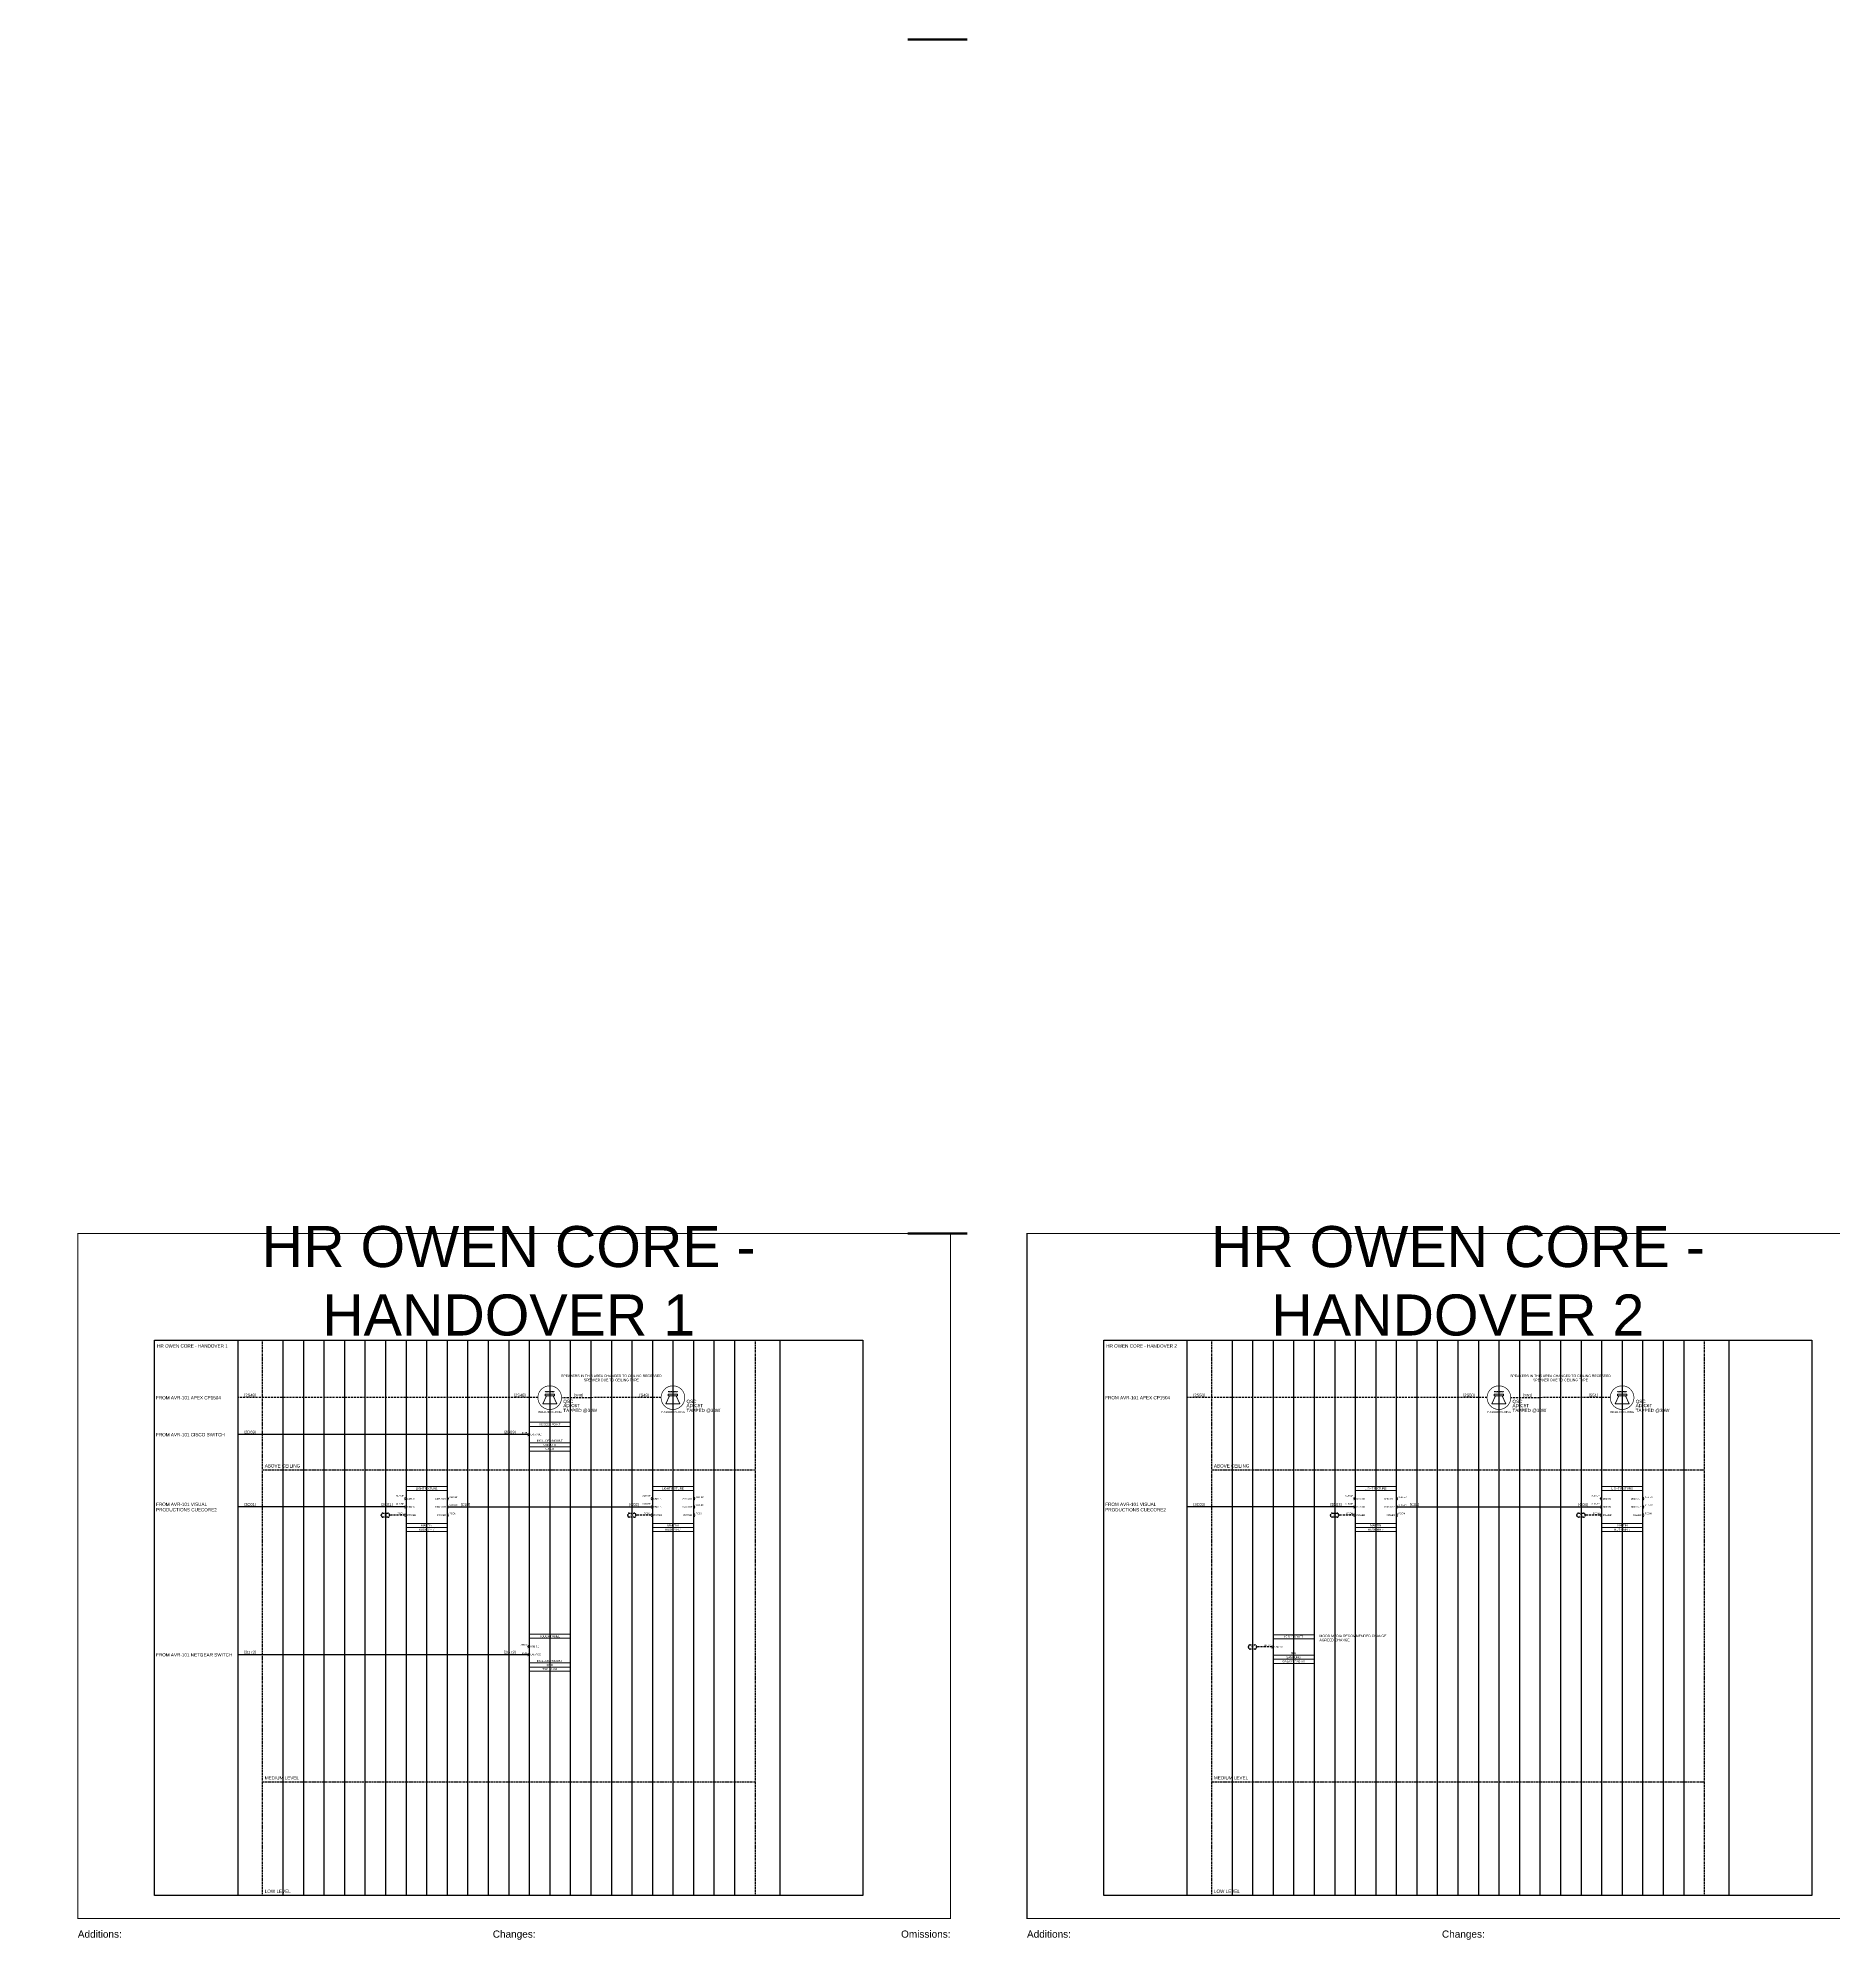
# Model space of a CAD drawing. Header units: millimetres. Extents: x -71336 to -35435, y -26189 to 22712.
# Drawn here: x -46482 to -44295, y -5716 to -3387 of the extents above; entities that cross this region are included whole.
import ezdxf
from ezdxf.enums import TextEntityAlignment as Align

# ---------------------------------------------------------------- set-up
doc = ezdxf.new("R2018")
doc.units = ezdxf.units.MM
doc.linetypes.add('DASHED', pattern=[0.75, 0.5, -0.25])
doc.linetypes.add('DASHED2', pattern=[0.375, 0.25, -0.125])
for name, color, linetype in [('SC - 2 Core Speaker', 211, 'DASHED'), ('SC - 3 Core Flex', 7, 'DASHED'), ('SC - Cat - Green - Data', 84, 'Continuous'), ('SC - DMX Cable', 30, 'Continuous'), ('SC - Text', 7, 'Continuous'), ('Text', 7, 'Continuous')]:
    doc.layers.add(name, color=color, linetype=linetype)
doc.layers.add('SC - Equipment', color=7, linetype='Continuous', lineweight=13)
for name, color, linetype, plot in [('SC - Guides', 211, 'Continuous', False), ('SC - Titlesheet - Model', 250, 'Continuous', False), ('SC - Xlines', 252, 'Continuous', False)]:
    doc.layers.add(name, color=color, linetype=linetype, plot=plot)
doc.styles.add('ARIAL', font='arial.ttf')
doc.styles.add('CALIBRI', font='calibri.ttf')
doc.styles.get("Standard").update_dxf_attribs({"font": 'arial.ttf', "height": 35})

# ---------------------------------------------------------------- blocks, each defined once
blk = doc.blocks.new('MARTIN AUDIO RUSH MH7 - SCHEMATIC')
at = {"layer": 'SC - Equipment'}
for p, q in [((-25, 0), (25, 0)), ((-25, -55), (-25, 0)), ((25, 0), (25, -55)), ((25, -5), (-25, -5)), ((25, -45), (-25, -45)), ((25, -45), (-25, -45)), ((25, -50), (-25, -50)), ((25, -50), (-25, -50)), ((25, -50), (-25, -50)), ((25, -55), (-25, -55))]:
    blk.add_line(p, q, dxfattribs=at)
at = {"layer": 'SC - Equipment', "const_width": 0.7}
for points in [[(-26.1, -15, 1), (-26.9, -15, 1)], [(26.1, -15, -1), (26.9, -15, -1)], [(-26.1, -25, 1), (-26.9, -25, 1)], [(-26.1, -35, 1), (-26.9, -35, 1)], [(26.1, -25, -1), (26.9, -25, -1)], [(26.1, -35, -1), (26.9, -35, -1)]]:
    blk.add_lwpolyline(points, format="xyb", close=True, dxfattribs=at)
at = {"layer": 'SC - Equipment'}
for centre, start, end in [((-26.5, -15), 270, 90), ((26.5, -15), 90, 270), ((-26.5, -25), 270, 90), ((-26.5, -35), 270, 90), ((26.5, -25), 90, 270), ((26.5, -35), 90, 270)]:
    blk.add_arc(centre, 1.5, start, end, dxfattribs=at)
at = {"ltscale": 5}
for tag, p in [('DESCRIPTION', (0, -2.5)), ('MAKE', (0, -47.5)), ('MODEL', (0, -52.5))]:
    blk.add_attdef(tag, text='', height=2.5, dxfattribs=at).set_placement(p, align=Align.MIDDLE_CENTER)
at = {"ltscale": 5, "flags": 1}
for tag, p in [('ROOM_TYPE', (45, -5)), ('LOCATION', (45, -10)), ('RACK_EQUIPMENT_(Y/N)', (45, -15)), ('AMP(@240V)', (45, -40)), ('WATT', (45, -45)), ('IP_(Y/N)', (45, -30)), ('POE(WATT)', (45, -35)), ('WEIGHT(KG)', (45, -55)), ('TRANSFORMER_TAPS', (45, -60)), ('BTU/H', (45, -50))]:
    blk.add_attdef(tag, p, '', height=2.5, dxfattribs=at)
blk.add_attdef('BRACKET', text='', height=2.5, dxfattribs=at).set_placement((0, -42.5), align=Align.MIDDLE_CENTER)
at = {"layer": 'SC - Equipment', "ltscale": 5, "char_height": 2}
for s, insert, width, attachment_point in [(' XLR-3P', (-27.5, -11.3), 5.774, 6), (' XLR-5P', (-27.5, -21.3), 5.774, 6), ('DMX IN', (-23.5, -15), 23.5, 4), ('DMX OUT', (23.5, -15), 28.762, 6), ('XLR-3P', (27.7, -13), 7.175, 4), ('XLR-5P', (27.7, -23), 7.175, 4), ('PCON', (-27.5, -33), 5.774, 6), ('DMX IN', (-23.5, -25), 23.5, 4), ('POWER', (-23.5, -35), 23.5, 4), ('DMX OUT', (23.5, -25), 28.762, 6), ('POWER', (23.5, -35), 28.762, 6), ('PCON', (27.7, -33), 7.175, 4)]:
    blk.add_mtext(s, dxfattribs=dict(at, insert=insert, width=width, attachment_point=attachment_point))
blk = doc.blocks.new('*U189')
at = {"layer": 'SC - Guides', "color": 5, "ltscale": 5, "const_width": 2}
for points in [[(-415.5, 1287.4), (-465.5, 1287.4)], [(-415.5, 287), (-465.5, 287)]]:
    blk.add_lwpolyline(points, dxfattribs=at)
at = {"layer": 'SC - Titlesheet - Model', "color": 6, "ltscale": 5, "const_width": 1}
blk.add_lwpolyline([(-365.5, -287), (365.5, -287), (365.5, 287), (-365.5, 287)], close=True, dxfattribs=at)
at = {"ltscale": 5, "style": 'ARIAL'}
blk.add_text('Additions:', height=6, dxfattribs=at).set_placement((-365.5, -297), align=Align.TOP_LEFT)
blk.add_text('Changes:', height=6, dxfattribs=at).set_placement((0, -297), align=Align.TOP_CENTER)
blk.add_text('Omissions:', height=6, dxfattribs=at).set_placement((365.5, -297), align=Align.TOP_RIGHT)
at = {"layer": 'SC - Titlesheet - Model', "color": 5, "lineweight": 30, "ltscale": 5, "flags": 104}
blk.add_attdef('ADDITIONS', text='', height=5, dxfattribs=at).set_placement((-365.5, -312), align=Align.TOP_LEFT)
blk.add_attdef('CHANGES', text='', height=5, dxfattribs=at).set_placement((0, -312), align=Align.TOP_CENTER)
blk.add_attdef('OMISSIONS', text='', height=5, dxfattribs=at).set_placement((365.5, -312), align=Align.TOP_RIGHT)
blk = doc.blocks.new('QSC TSC-70-G3 - SCHEMATIC')
at = {"layer": 'SC - Equipment'}
for p, q in [((-25, 0), (25, 0)), ((-25, -45), (-25, 0)), ((25, 0), (25, -45)), ((25, -5), (-25, -5)), ((25, -35), (-25, -35)), ((25, -35), (-25, -35)), ((25, -40), (-25, -40)), ((25, -40), (-25, -40)), ((25, -40), (-25, -40)), ((25, -45), (-25, -45))]:
    blk.add_line(p, q, dxfattribs=at)
at = {"layer": 'SC - Equipment', "const_width": 0.7}
for points in [[(-26.1, -15, 1), (-26.9, -15, 1)], [(-26.1, -25, 1), (-26.9, -25, 1)]]:
    blk.add_lwpolyline(points, format="xyb", close=True, dxfattribs=at)
at = {"layer": 'SC - Equipment'}
for centre in [(-26.5, -15), (-26.5, -25)]:
    blk.add_arc(centre, 1.5, 270, 90, dxfattribs=at)
at = {"ltscale": 5}
for tag, p in [('DESCRIPTION', (0, -2.5)), ('BRACKET', (0, -32.5)), ('MODEL', (0, -42.5)), ('MAKE', (0, -37.5))]:
    blk.add_attdef(tag, text='', height=2.5, dxfattribs=at).set_placement(p, align=Align.MIDDLE_CENTER)
at = {"ltscale": 5, "flags": 1}
for tag, p in [('ROOM_TYPE', (45, -5)), ('LOCATION', (45, -10)), ('RACK_EQUIPMENT_(Y/N)', (45, -15)), ('AMP(@240V)', (45, -40)), ('WATT', (45, -45)), ('IP_(Y/N)', (45, -30)), ('POE(WATT)', (45, -35)), ('WEIGHT(KG)', (45, -55)), ('TRANSFORMER_TAPS', (45, -60)), ('BTU/H', (45, -50))]:
    blk.add_attdef(tag, p, '', height=2.5, dxfattribs=at)
at = {"layer": 'SC - Equipment', "ltscale": 5, "char_height": 2}
for s, insert, width, attachment_point in [('USB-C', (-27.5, -13), 5.774, 6), ('RJ45', (-27.5, -23), 5.774, 6), ('USB 3.1', (-23.5, -15), 47.622, 4), ('LAN(POE) ', (-23.5, -25), 47.622, 4)]:
    blk.add_mtext(s, dxfattribs=dict(at, insert=insert, width=width, attachment_point=attachment_point))
blk = doc.blocks.new('UBIQUITI U6-LR - SCHEMATIC')
at = {"layer": 'SC - Equipment'}
for p, q in [((-25, 0), (25, 0)), ((-25, -35), (-25, 0)), ((25, 0), (25, -35)), ((25, -5), (-25, -5)), ((25, -25), (-25, -25)), ((25, -25), (-25, -25)), ((25, -30), (-25, -30)), ((25, -30), (-25, -30)), ((25, -30), (-25, -30)), ((25, -35), (-25, -35))]:
    blk.add_line(p, q, dxfattribs=at)
at = {"layer": 'SC - Equipment', "const_width": 0.7}
blk.add_lwpolyline([(-26.1, -15, 1), (-26.9, -15, 1)], format="xyb", close=True, dxfattribs=at)
at = {"layer": 'SC - Equipment'}
blk.add_arc((-26.5, -15), 1.5, 270, 90, dxfattribs=at)
at = {"ltscale": 5}
for tag, p in [('DESCRIPTION', (0, -2.5)), ('BRACKET', (0, -22.5)), ('MODEL', (0, -32.5)), ('MAKE', (0, -27.5))]:
    blk.add_attdef(tag, text='', height=2.5, dxfattribs=at).set_placement(p, align=Align.MIDDLE_CENTER)
at = {"ltscale": 5, "flags": 1}
for tag, p in [('ROOM_TYPE', (45, -5)), ('LOCATION', (45, -10)), ('RACK_EQUIPMENT_(Y/N)', (45, -15)), ('AMP(@240V)', (45, -40)), ('WATT', (45, -45)), ('IP_(Y/N)', (45, -30)), ('POE(WATT)', (45, -35)), ('WEIGHT(KG)', (45, -55)), ('TRANSFORMER_TAPS', (45, -60)), ('BTU/H', (45, -50))]:
    blk.add_attdef(tag, p, '', height=2.5, dxfattribs=at)
at = {"layer": 'SC - Equipment', "ltscale": 5, "char_height": 2}
for s, insert, width, attachment_point in [('RJ45', (-27.5, -13), 5.774, 6), ('LAN (POE)', (-23.5, -15), 23.5, 4)]:
    blk.add_mtext(s, dxfattribs=dict(at, insert=insert, width=width, attachment_point=attachment_point))
blk = doc.blocks.new('SAMSUNG TAB A8 - SCHEMATIC')
at = {"layer": 'SC - Equipment'}
for p, q in [((-25, 0), (25, 0)), ((-25, -35), (-25, 0)), ((25, 0), (25, -35)), ((25, -5), (-25, -5)), ((25, -25), (-25, -25)), ((25, -25), (-25, -25)), ((25, -30), (-25, -30)), ((25, -30), (-25, -30)), ((25, -30), (-25, -30)), ((25, -35), (-25, -35))]:
    blk.add_line(p, q, dxfattribs=at)
at = {"layer": 'SC - Equipment', "const_width": 0.7}
blk.add_lwpolyline([(-26.1, -15, 1), (-26.9, -15, 1)], format="xyb", close=True, dxfattribs=at)
at = {"layer": 'SC - Equipment'}
blk.add_arc((-26.5, -15), 1.5, 270, 90, dxfattribs=at)
at = {"ltscale": 5}
for tag, p in [('DESCRIPTION', (0, -2.5)), ('BRACKET', (0, -22.5)), ('MODEL', (0, -32.5)), ('MAKE', (0, -27.5))]:
    blk.add_attdef(tag, text='', height=2.5, dxfattribs=at).set_placement(p, align=Align.MIDDLE_CENTER)
at = {"ltscale": 5, "flags": 1}
for tag, p in [('ROOM_TYPE', (45, -5)), ('LOCATION', (45, -10)), ('RACK_EQUIPMENT_(Y/N)', (45, -15)), ('AMP(@240V)', (45, -40)), ('WATT', (45, -45)), ('IP_(Y/N)', (45, -30)), ('POE(WATT)', (45, -35)), ('WEIGHT(KG)', (45, -55)), ('TRANSFORMER_TAPS', (45, -60)), ('BTU/H', (45, -50))]:
    blk.add_attdef(tag, p, '', height=2.5, dxfattribs=at)
at = {"layer": 'SC - Equipment', "ltscale": 5, "char_height": 2}
for s, insert, width, attachment_point in [('USB-C', (-27.5, -13), 5.774, 6), ('USB 2.0', (-23.5, -15), 23.5, 4)]:
    blk.add_mtext(s, dxfattribs=dict(at, insert=insert, width=width, attachment_point=attachment_point))
blk = doc.blocks.new('QSC AD-C6T - SCHEMATIC')
at = {"layer": 'SC - Equipment'}
for p, q in [((-4, -12.3), (-8.6, -21.9)), ((8.6, -22), (-8.6, -21.9)), ((4, -12.3), (8.6, -22))]:
    blk.add_line(p, q, dxfattribs=at)
at = {"layer": 'SC - Equipment', "const_width": 0.797}
for points in [[(14.4, -14.4, 1), (-14.4, -14.4, 1)], [(-14.4, -14.4, 1), (14.4, -14.4, 1)]]:
    blk.add_lwpolyline(points, format="xyb", dxfattribs=at)
at = {"layer": 'SC - Equipment'}
blk.add_lwpolyline([(-5.7, -10.2), (5.7, -10.2), (5.7, -12.3), (-5.7, -12.3)], close=True, dxfattribs=at)
blk.add_lwpolyline([(-5.7, -10.2), (5.7, -10.2), (5.7, -12.3), (-5.7, -12.3)], close=True, dxfattribs=at)
for centre in [(-4.6, -6.5), (-2.8, -6.5), (-1, -6.5), (0.8, -6.5), (2.6, -6.5), (4.5, -6.5)]:
    blk.add_arc(centre, 0.9, 179.9547, 359.9547, dxfattribs=at)
at = {"ltscale": 5, "style": 'CALIBRI', "flags": 1}
for tag, p in [('ROOM_TYPE', (34.7, 30.7)), ('LOCATION', (34.7, 25.7)), ('RACK_EQUIPMENT_(Y/N)', (34.7, 20.7)), ('AMP(@240V)', (34.7, 5.7)), ('WATT', (34.7, 0.7)), ('POE(WATT)', (34.7, 10.7)), ('IP_(Y/N)', (34.7, 15.7)), ('WEIGHT(KG)', (34.7, -9.3)), ('BTU/H', (34.7, -4.3)), ('DESCRIPTION', (34.7, -14.3))]:
    blk.add_attdef(tag, p, '', height=2.5, dxfattribs=at)
at = {"ltscale": 5, "style": 'CALIBRI'}
blk.add_attdef('BRACKET', text='', height=2.5, dxfattribs=at).set_placement((0, -31.8), align=Align.MIDDLE_CENTER)
at = {"layer": 'SC - Equipment'}
for tag, p in [('MAKE', (16.5, -21)), ('MODEL', (16.5, -26))]:
    blk.add_attdef(tag, p, '', height=4, dxfattribs=at)
at = {"layer": 'SC - Equipment', "color": 3}
blk.add_attdef('TRANSFORMER_TAPS', (16.5, -32), '', height=4, dxfattribs=at)

msp = doc.modelspace()

# ---------------------------------------------------------------- linework, layer by layer
at = {"color": 30, "linetype": 'DASHED2', "ltscale": 5}
for p, q in [((-46208.968, -4973.253), (-46208.968, -5649.498)), ((-45608.968, -4973.253), (-45608.968, -5649.498)), ((-45053.194, -4973.253), (-45053.194, -5649.498)), ((-44453.194, -4973.253), (-44453.194, -5649.498))]:
    msp.add_line(p, q, dxfattribs=at)
at = {"color": 31, "linetype": 'DASHED2', "ltscale": 5}
for p, q in [((-45608.968, -5131.375), (-46208.968, -5131.375)), ((-44453.194, -5131.375), (-45053.194, -5131.375)), ((-45608.968, -5511.375), (-46208.968, -5511.375)), ((-44453.194, -5511.375), (-45053.194, -5511.375))]:
    msp.add_line(p, q, dxfattribs=at)
at = {"layer": 'SC - 2 Core Speaker', "ltscale": 5}
for points in [[(-45873.399, -5043.242), (-46238.968, -5043.242)], [(-45723.399, -5043.242), (-45844.56, -5043.264)], [(-44717.624, -5043.242), (-45083.194, -5043.242)], [(-44567.624, -5043.242), (-44688.786, -5043.264)]]:
    msp.add_lwpolyline(points, dxfattribs=at)
at = {"layer": 'SC - 3 Core Flex', "ltscale": 3}
for points in [[(-46062.066, -5183.875), (-46056.066, -5183.875, -0.41421356), (-46054.066, -5185.875), (-46054.066, -5186.875, -0.41421356), (-46056.066, -5188.875), (-46062.066, -5188.875, -0.41421356), (-46064.066, -5186.875), (-46064.066, -5185.875, -0.41421356)], [(-45762.066, -5183.875), (-45756.066, -5183.875, -0.41421356), (-45754.066, -5185.875), (-45754.066, -5186.875, -0.41421356), (-45756.066, -5188.875), (-45762.066, -5188.875, -0.41421356), (-45764.066, -5186.875), (-45764.066, -5185.875, -0.41421356)], [(-44906.292, -5183.875), (-44900.292, -5183.875, -0.41421356), (-44898.292, -5185.875), (-44898.292, -5186.875, -0.41421356), (-44900.292, -5188.875), (-44906.292, -5188.875, -0.41421356), (-44908.292, -5186.875), (-44908.292, -5185.875, -0.41421356)], [(-44606.292, -5183.875), (-44600.292, -5183.875, -0.41421356), (-44598.292, -5185.875), (-44598.292, -5186.875, -0.41421356), (-44600.292, -5188.875), (-44606.292, -5188.875, -0.41421356), (-44608.292, -5186.875), (-44608.292, -5185.875, -0.41421356)], [(-45006.292, -5344.427), (-45000.292, -5344.427, -0.41421356), (-44998.292, -5346.427), (-44998.292, -5347.427, -0.41421356), (-45000.292, -5349.427), (-45006.292, -5349.427, -0.41421356), (-45008.292, -5347.427), (-45008.292, -5346.427, -0.41421356)]]:
    msp.add_lwpolyline(points, format="xyb", close=True, dxfattribs=at)
at = {"layer": 'SC - 3 Core Flex', "ltscale": 5}
for points in [[(-46035.468, -5186.375), (-46054.066, -5186.375)], [(-45735.468, -5186.375), (-45754.066, -5186.375)], [(-44879.694, -5186.375), (-44898.292, -5186.375)], [(-44579.694, -5186.375), (-44598.292, -5186.375)], [(-44979.694, -5346.927), (-44998.292, -5346.927)]]:
    msp.add_lwpolyline(points, dxfattribs=at)
at = {"layer": 'SC - Cat - Green - Data', "ltscale": 5}
for points in [[(-45885.468, -5088.242), (-46238.968, -5088.242)], [(-45885.468, -5356.375), (-46238.968, -5356.375)]]:
    msp.add_lwpolyline(points, dxfattribs=at)
at = {"layer": 'SC - DMX Cable', "ltscale": 5}
for points in [[(-46035.468, -5176.375), (-46238.968, -5176.375)], [(-45982.468, -5176.375), (-45735.468, -5176.375)], [(-44879.694, -5176.375), (-45083.194, -5176.375)], [(-44826.694, -5176.375), (-44579.694, -5176.375)]]:
    msp.add_lwpolyline(points, dxfattribs=at)
at = {"layer": 'SC - Xlines', "ltscale": 5, "transparency": 33554687}
for points in [[(-46340.105, -4973.253), (-45477.831, -4973.253), (-45477.831, -5649.498), (-46340.105, -5649.498)], [(-45184.331, -4973.253), (-44322.057, -4973.253), (-44322.057, -5649.498), (-45184.331, -5649.498)]]:
    msp.add_lwpolyline(points, close=True, dxfattribs=at)
at = {"layer": 'SC - Xlines', "ltscale": 5}
for points in [[(-46238.968, -4973.253), (-46238.968, -5649.498)], [(-46158.968, -4973.253), (-46158.968, -5649.498)], [(-46108.968, -4973.253), (-46108.968, -5649.498)], [(-46058.968, -4973.253), (-46058.968, -5649.498)], [(-46008.968, -4973.253), (-46008.968, -5649.498)], [(-45958.968, -4973.253), (-45958.968, -5649.498)], [(-45908.968, -4973.253), (-45908.968, -5649.498)], [(-45858.968, -4973.253), (-45858.968, -5649.498)], [(-45808.968, -4973.253), (-45808.968, -5649.498)], [(-45758.968, -4973.253), (-45758.968, -5649.498)], [(-45708.968, -4973.253), (-45708.968, -5649.498)], [(-45658.968, -4973.253), (-45658.968, -5649.498)], [(-45578.968, -4973.253), (-45578.968, -5649.498)], [(-45083.194, -4973.253), (-45083.194, -5649.498)], [(-45003.194, -4973.253), (-45003.194, -5649.498)], [(-44953.194, -4973.253), (-44953.194, -5649.498)], [(-44903.194, -4973.253), (-44903.194, -5649.498)], [(-44853.194, -4973.253), (-44853.194, -5649.498)], [(-44803.194, -4973.253), (-44803.194, -5649.498)], [(-44753.194, -4973.253), (-44753.194, -5649.498)], [(-44703.194, -4973.253), (-44703.194, -5649.498)], [(-44653.194, -4973.253), (-44653.194, -5649.498)], [(-44603.194, -4973.253), (-44603.194, -5649.498)], [(-44553.194, -4973.253), (-44553.194, -5649.498)], [(-44503.194, -4973.253), (-44503.194, -5649.498)], [(-44423.194, -4973.253), (-44423.194, -5649.498)]]:
    msp.add_lwpolyline(points, dxfattribs=at)
at = {"layer": 'SC - Xlines', "color": 250, "ltscale": 5}
for points in [[(-46183.968, -4973.253), (-46183.968, -5649.498)], [(-46133.968, -4973.253), (-46133.968, -5649.498)], [(-46083.968, -4973.253), (-46083.968, -5649.498)], [(-46033.968, -4973.253), (-46033.968, -5649.498)], [(-45983.968, -4973.253), (-45983.968, -5649.498)], [(-45933.968, -4973.253), (-45933.968, -5649.498)], [(-45883.968, -4973.253), (-45883.968, -5649.498)], [(-45833.968, -4973.253), (-45833.968, -5649.498)], [(-45783.968, -4973.253), (-45783.968, -5649.498)], [(-45733.968, -4973.253), (-45733.968, -5649.498)], [(-45683.968, -4973.253), (-45683.968, -5649.498)], [(-45633.968, -4973.253), (-45633.968, -5649.498)], [(-45028.194, -4973.253), (-45028.194, -5649.498)], [(-44978.194, -4973.253), (-44978.194, -5649.498)], [(-44928.194, -4973.253), (-44928.194, -5649.498)], [(-44878.194, -4973.253), (-44878.194, -5649.498)], [(-44828.194, -4973.253), (-44828.194, -5649.498)], [(-44778.194, -4973.253), (-44778.194, -5649.498)], [(-44728.194, -4973.253), (-44728.194, -5649.498)], [(-44678.194, -4973.253), (-44678.194, -5649.498)], [(-44628.194, -4973.253), (-44628.194, -5649.498)], [(-44578.194, -4973.253), (-44578.194, -5649.498)], [(-44528.194, -4973.253), (-44528.194, -5649.498)], [(-44478.194, -4973.253), (-44478.194, -5649.498)]]:
    msp.add_lwpolyline(points, dxfattribs=at)

# ---------------------------------------------------------------- block references
ref = msp.add_blockref('*U189', (-45902.268, -5260.478), dxfattribs=dict(xscale=1.453726663415115, yscale=1.453726663415115, zscale=1.453726663415115))
lines = msp.add_mtext('-', dxfattribs={"layer": 'SC - Titlesheet - Model', "color": 5, "ltscale": 5, "insert": (-46433.605, -5714.041), "char_height": 2.5, "attachment_point": 1})
ref.add_attrib('ADDITIONS', '', (-46433.605, -5714.041), dxfattribs={"flags": 104}).embed_mtext(lines)
lines = msp.add_mtext('-', dxfattribs={"layer": 'SC - Titlesheet - Model', "color": 5, "ltscale": 5, "insert": (-45370.931, -5714.041), "char_height": 2.5, "attachment_point": 1})
ref.add_attrib('OMISSIONS', '', (-45370.931, -5714.041), dxfattribs={"flags": 104}).embed_mtext(lines)
lines = msp.add_mtext('-', dxfattribs={"layer": 'SC - Titlesheet - Model', "color": 5, "ltscale": 5, "insert": (-45902.268, -5714.041), "char_height": 2.5, "attachment_point": 1})
ref.add_attrib('CHANGES', '', (-45902.268, -5714.041), dxfattribs={"flags": 104}).embed_mtext(lines)
ref = msp.add_blockref('*U189', (-44746.494, -5260.478), dxfattribs=dict(xscale=1.453726663415115, yscale=1.453726663415115, zscale=1.453726663415115))
lines = msp.add_mtext('-', dxfattribs={"layer": 'SC - Titlesheet - Model', "color": 5, "ltscale": 5, "insert": (-45277.831, -5714.041), "char_height": 2.5, "attachment_point": 1})
ref.add_attrib('ADDITIONS', '', (-45277.831, -5714.041), dxfattribs={"flags": 104}).embed_mtext(lines)
lines = msp.add_mtext('-', dxfattribs={"layer": 'SC - Titlesheet - Model', "color": 5, "ltscale": 5, "insert": (-44215.157, -5714.041), "char_height": 2.5, "attachment_point": 1})
ref.add_attrib('OMISSIONS', '', (-44215.157, -5714.041), dxfattribs={"flags": 104}).embed_mtext(lines)
lines = msp.add_mtext('-', dxfattribs={"layer": 'SC - Titlesheet - Model', "color": 5, "ltscale": 5, "insert": (-44746.494, -5714.041), "char_height": 2.5, "attachment_point": 1})
ref.add_attrib('CHANGES', '', (-44746.494, -5714.041), dxfattribs={"flags": 104}).embed_mtext(lines)
at = {"ltscale": 5}
for name, p, values in [('QSC AD-C6T - SCHEMATIC', (-45858.968, -5028.834), {'MAKE': 'QSC', 'MODEL': 'AD-C6T', 'BRACKET': 'INCLUDED C-RING', 'TRANSFORMER_TAPS': 'TAPPED @30W'}), ('QSC AD-C6T - SCHEMATIC', (-45708.968, -5028.834), {'MAKE': 'QSC', 'MODEL': 'AD-C6T', 'BRACKET': 'INCLUDED C-RING', 'TRANSFORMER_TAPS': 'TAPPED @30W'}), ('QSC AD-C6T - SCHEMATIC', (-44703.194, -5028.834), {'MAKE': 'QSC', 'MODEL': 'AD-C6T', 'BRACKET': 'INCLUDED C-RING', 'TRANSFORMER_TAPS': 'TAPPED @30W'}), ('QSC AD-C6T - SCHEMATIC', (-44553.194, -5028.834), {'MAKE': 'QSC', 'MODEL': 'AD-C6T', 'BRACKET': 'INCLUDED C-RING', 'TRANSFORMER_TAPS': 'TAPPED @30W'}), ('UBIQUITI U6-LR - SCHEMATIC', (-45858.968, -5073.242), {'DESCRIPTION': 'ACCESS POINT', 'MAKE': 'UBIQUITI', 'MODEL': 'U6-LR', 'BRACKET': 'INCLUDED MOUNT'}), ('MARTIN AUDIO RUSH MH7 - SCHEMATIC', (-46008.968, -5151.375), {'DESCRIPTION': 'LIGHT FIXTURE', 'MAKE': 'MARTIN', 'MODEL': 'RUSH MH 7'}), ('MARTIN AUDIO RUSH MH7 - SCHEMATIC', (-45708.968, -5151.375), {'DESCRIPTION': 'LIGHT FIXTURE', 'MAKE': 'MARTIN', 'MODEL': 'RUSH MH 7'}), ('MARTIN AUDIO RUSH MH7 - SCHEMATIC', (-44853.194, -5151.375), {'DESCRIPTION': 'LIGHT FIXTURE', 'MAKE': 'MARTIN', 'MODEL': 'RUSH MH 7'}), ('MARTIN AUDIO RUSH MH7 - SCHEMATIC', (-44553.194, -5151.375), {'DESCRIPTION': 'LIGHT FIXTURE', 'MAKE': 'MARTIN', 'MODEL': 'RUSH MH 7'}), ('QSC TSC-70-G3 - SCHEMATIC', (-45858.968, -5331.375), {'DESCRIPTION': 'TOUCH PANEL', 'MAKE': 'QSC', 'MODEL': 'TSC-70-G3', 'BRACKET': 'INCLUDED MOUNT'}), ('SAMSUNG TAB A8 - SCHEMATIC', (-44953.194, -5331.927), {'DESCRIPTION': '10.5 " TABLET', 'MAKE': 'SAMSUNG', 'MODEL': 'GALAXY TAB A8', 'BRACKET': 'N/A'})]:
    msp.add_blockref(name, p, dxfattribs=at).add_auto_attribs(values)

# ---------------------------------------------------------------- texts
at = {"layer": 'SC - Text', "style": 'ARIAL'}
for s, insert, char_height, width, attachment_point in [('HR OWEN CORE - \\PHANDOVER 1', (-45908.968, -4968.253), 50, 671.2165, 8), ('HR OWEN CORE - \\PHANDOVER 2', (-44753.194, -4968.253), 50, 671.2165, 8), ('HR OWEN CORE - HANDOVER 1', (-46337.105, -4978.253), 4, 104.71098, 1), ('HR OWEN CORE - HANDOVER 2', (-45181.331, -4978.253), 4, 104.71098, 1)]:
    msp.add_mtext(s, dxfattribs=dict(at, insert=insert, char_height=char_height, width=width, attachment_point=attachment_point))
at = {"layer": 'SC - Text', "color": 1, "char_height": 3, "width": 134.02561}
for s, insert, attachment_point in [('SPEAKERS IN THIS AREA CHANGED TO CEILING RECESSED SPEAKER DUE TO CEILING TYPE', (-45783.991, -5023.253), 8), ('SPEAKERS IN THIS AREA CHANGED TO CEILING RECESSED SPEAKER DUE TO CEILING TYPE', (-44628.217, -5023.253), 8), ('MOOD MEDIA RECOMMENDED CHANGE\\PAGREED CHANGE', (-44921.694, -5331.927), 1)]:
    msp.add_mtext(s, dxfattribs=dict(at, insert=insert, attachment_point=attachment_point))
at = {"layer": 'SC - Text'}
for s, insert, char_height, width, attachment_point in [('FROM AVR-101 APEX CP1504', (-46338.323, -5043.365), 4, 112.13429, 4), ('[2S48]', (-46223.968, -5043.045), 3.5, 12.99494, 8), ('[2S48]', (-45888.399, -5043.031), 3.5, 14.6761, 9), ('[S49]', (-45829.56, -5043.253), 3.5, 15.57197, 7), ('[S49]', (-45738.387, -5043.052), 3.5, 14.6761, 9), ('FROM AVR-101 APEX CP1504', (-45182.549, -5043.365), 4, 112.13429, 4), ('[2S50]', (-45068.194, -5043.045), 3.5, 12.99494, 8), ('[2S50]', (-44732.624, -5043.031), 3.5, 14.6761, 9), ('[S51]', (-44673.786, -5043.253), 3.5, 15.57197, 7), ('[S51]', (-44582.613, -5043.052), 3.5, 14.6761, 9), ('FROM AVR-101 CISCO SWITCH', (-46338.323, -5088.365), 4, 112.13429, 4), ('[2D69]', (-46223.968, -5088.042), 3.5, 12.99494, 8), ('[2D69]', (-45900.468, -5088.042), 3.5, 14.6761, 9), ('\\pxt7;FROM AVR-101 VISUAL PRODUCTIONS CUECORE2', (-46338.323, -5176.499), 4, 99.35542, 4), ('[3C01]', (-46223.968, -5176.175), 3.5, 12.99494, 8), ('[3C01]', (-46050.468, -5176.175), 3.5, 14.6761, 9), ('[C02]', (-45967.468, -5176.375), 3.5, 15.57197, 7), ('[C02]', (-45750.468, -5176.175), 3.5, 14.6761, 9), ('FROM AVR-101 VISUAL PRODUCTIONS CUECORE2', (-45182.549, -5176.499), 4, 99.35542, 4), ('[3C03]', (-45068.194, -5176.175), 3.5, 12.99494, 8), ('[3C03]', (-44894.694, -5176.175), 3.5, 14.6761, 9), ('[C04]', (-44811.694, -5176.375), 3.5, 15.57197, 7), ('[C04]', (-44594.694, -5176.175), 3.5, 14.6761, 9), ('FROM AVR-101 NETGEAR SWITCH', (-46338.323, -5356.499), 4, 112.13429, 4), ('[2D73]', (-46223.968, -5356.175), 3.5, 12.99494, 8), ('[2D73]', (-45900.468, -5356.175), 3.5, 14.6761, 9)]:
    msp.add_mtext(s, dxfattribs=dict(at, insert=insert, char_height=char_height, width=width, attachment_point=attachment_point))
at = {"layer": 'SC - Text', "char_height": 4, "attachment_point": 7, "style": 'ARIAL'}
for s, insert in [('ABOVE CEILING', (-46205.968, -5128.375)), ('ABOVE CEILING', (-45050.194, -5128.375)), ('MEDIUM LEVEL', (-46205.968, -5508.375)), ('MEDIUM LEVEL', (-45050.194, -5508.375)), ('LOW LEVEL', (-46205.968, -5646.498)), ('LOW LEVEL', (-45050.194, -5646.498))]:
    msp.add_mtext(s, dxfattribs=dict(at, insert=insert))
at = {"layer": 'Text', "char_height": 2, "width": 143.97126, "attachment_point": 5}
for s, insert in [('AC', (-46058.866, -5186.375)), ('AC', (-45758.866, -5186.375)), ('AC', (-44903.092, -5186.375)), ('AC', (-44603.092, -5186.375)), ('DC', (-45003.092, -5346.927))]:
    msp.add_mtext(s, dxfattribs=dict(at, insert=insert))

doc.saveas('drawing.dxf')
